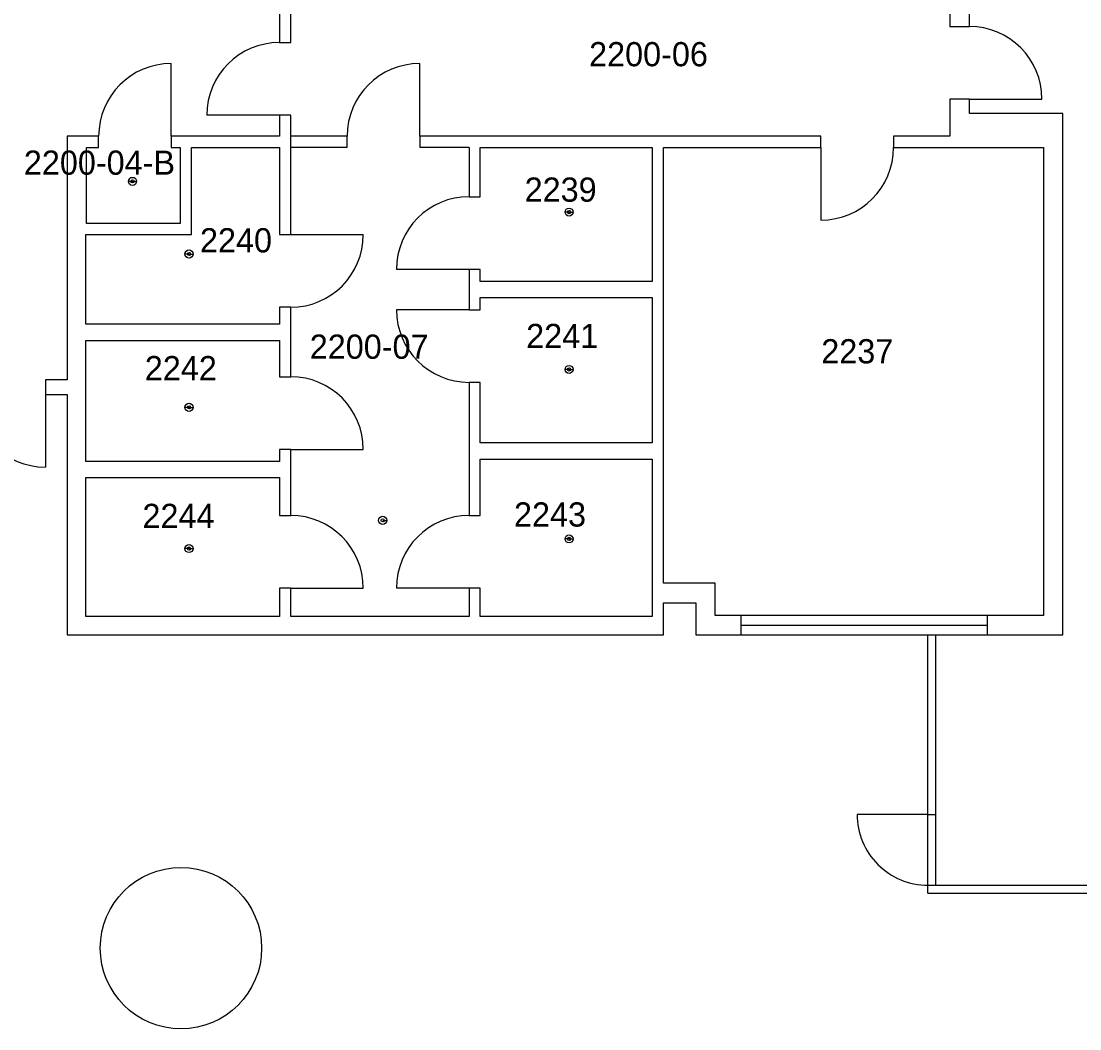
# Model space of a CAD drawing. Extents: x 2146168 to 2147252, y 2145478 to 2146523.
# Drawn here: x 2146595.69 to 2146608.81, y 2145982.49 to 2145994.97 of the extents above; entities that cross this region are included whole.
import ezdxf

# ---------------------------------------------------------------- set-up
doc = ezdxf.new("R2010")
doc.units = 0
for name, color, linetype in [('Level 1', 7, 'Continuous'), ('Level 13', 7, 'Continuous'), ('Level 3', 7, 'Continuous'), ('Level 33', 7, 'Continuous'), ('Level 49', 7, 'Continuous')]:
    doc.layers.add(name, color=color, linetype=linetype)

msp = doc.modelspace()

# ---------------------------------------------------------------- linework, layer by layer
at = {"layer": 'Level 1'}
for p, q in [((2146598.889, 2145995.09), (2146598.889, 2145994.71)), ((2146599.029, 2145994.71), (2146599.029, 2145995.09)), ((2146598.889, 2145994.71), (2146599.029, 2145994.71)), ((2146607.439, 2145994.01), (2146607.199, 2145994.01)), ((2146607.199, 2145994.01), (2146607.199, 2145993.55)), ((2146607.439, 2145993.83), (2146607.439, 2145994.01)), ((2146599.029, 2145993.81), (2146598.889, 2145993.81)), ((2146598.889, 2145993.81), (2146598.889, 2145993.55)), ((2146599.029, 2145992.33), (2146599.029, 2145993.81)), ((2146608.599, 2145993.83), (2146607.439, 2145993.83)), ((2146608.599, 2145987.37), (2146608.599, 2145993.83)), ((2146596.649, 2145993.55), (2146596.259, 2145993.55)), ((2146596.259, 2145993.55), (2146596.259, 2145990.53)), ((2146596.649, 2145993.41), (2146596.649, 2145993.55)), ((2146598.059, 2145993.55), (2146597.549, 2145993.55)), ((2146598.889, 2145993.55), (2146597.549, 2145993.55)), ((2146597.549, 2145993.55), (2146597.549, 2145993.41)), ((2146599.728, 2145993.55), (2146599.029, 2145993.55)), ((2146599.728, 2145993.41), (2146599.728, 2145993.55)), ((2146600.628, 2145993.55), (2146600.628, 2145993.41)), ((2146605.599, 2145993.55), (2146600.628, 2145993.55)), ((2146605.599, 2145993.41), (2146605.599, 2145993.55)), ((2146607.199, 2145993.55), (2146606.499, 2145993.55)), ((2146606.499, 2145993.55), (2146606.499, 2145993.41)), ((2146596.499, 2145992.47), (2146596.499, 2145993.41)), ((2146596.499, 2145993.41), (2146596.649, 2145993.41)), ((2146597.549, 2145993.41), (2146597.659, 2145993.41)), ((2146597.659, 2145993.41), (2146597.659, 2145992.47)), ((2146597.799, 2145992.33), (2146597.799, 2145993.41)), ((2146597.799, 2145993.41), (2146598.889, 2145993.41)), ((2146598.889, 2145993.41), (2146598.889, 2145992.33)), ((2146599.728, 2145993.41), (2146599.029, 2145993.41)), ((2146601.239, 2145993.41), (2146600.628, 2145993.41)), ((2146601.239, 2145993.41), (2146601.239, 2145992.8)), ((2146601.379, 2145992.8), (2146601.379, 2145993.41)), ((2146601.379, 2145993.41), (2146603.509, 2145993.41)), ((2146603.509, 2145993.41), (2146603.509, 2145991.75)), ((2146603.649, 2145988.01), (2146603.649, 2145993.41)), ((2146603.649, 2145993.41), (2146605.599, 2145993.41)), ((2146606.499, 2145993.41), (2146608.359, 2145993.41)), ((2146608.359, 2145993.41), (2146608.359, 2145987.61)), ((2146601.239, 2145992.8), (2146601.379, 2145992.8)), ((2146597.659, 2145992.47), (2146596.499, 2145992.47)), ((2146596.489, 2145991.22), (2146596.489, 2145992.33)), ((2146596.489, 2145992.33), (2146597.799, 2145992.33)), ((2146598.889, 2145992.33), (2146599.029, 2145992.33)), ((2146601.379, 2145991.9), (2146601.239, 2145991.9)), ((2146601.239, 2145991.9), (2146601.239, 2145991.4)), ((2146601.379, 2145991.75), (2146601.379, 2145991.9)), ((2146603.509, 2145991.75), (2146601.379, 2145991.75)), ((2146601.379, 2145991.4), (2146601.379, 2145991.55)), ((2146601.379, 2145991.55), (2146603.509, 2145991.55)), ((2146603.509, 2145991.55), (2146603.509, 2145989.75)), ((2146599.029, 2145991.43), (2146598.889, 2145991.43)), ((2146598.889, 2145991.43), (2146598.889, 2145991.22)), ((2146599.029, 2145990.57), (2146599.029, 2145991.43)), ((2146601.239, 2145991.4), (2146601.379, 2145991.4)), ((2146598.889, 2145991.22), (2146596.489, 2145991.22)), ((2146596.489, 2145989.52), (2146596.489, 2145991.02)), ((2146596.489, 2145991.02), (2146598.889, 2145991.02)), ((2146598.889, 2145991.02), (2146598.889, 2145990.57)), ((2146596.259, 2145990.53), (2146595.989, 2145990.53)), ((2146595.989, 2145990.53), (2146595.989, 2145990.35)), ((2146598.889, 2145990.57), (2146599.029, 2145990.57)), ((2146601.379, 2145990.5), (2146601.239, 2145990.5)), ((2146601.239, 2145990.5), (2146601.239, 2145988.85)), ((2146601.379, 2145989.75), (2146601.379, 2145990.5)), ((2146595.989, 2145990.35), (2146596.259, 2145990.35)), ((2146596.259, 2145990.35), (2146596.259, 2145987.37)), ((2146599.029, 2145989.67), (2146598.889, 2145989.67)), ((2146598.889, 2145989.67), (2146598.889, 2145989.52)), ((2146599.029, 2145988.85), (2146599.029, 2145989.67)), ((2146603.509, 2145989.75), (2146601.379, 2145989.75)), ((2146601.379, 2145988.85), (2146601.379, 2145989.55)), ((2146601.379, 2145989.55), (2146603.509, 2145989.55)), ((2146603.509, 2145989.55), (2146603.509, 2145987.6)), ((2146598.889, 2145989.52), (2146596.489, 2145989.52)), ((2146596.489, 2145987.6), (2146596.489, 2145989.32)), ((2146596.489, 2145989.32), (2146598.889, 2145989.32)), ((2146598.889, 2145989.32), (2146598.889, 2145988.85)), ((2146598.889, 2145988.85), (2146599.029, 2145988.85)), ((2146601.239, 2145988.85), (2146601.379, 2145988.85)), ((2146604.289, 2145988.01), (2146603.649, 2145988.01)), ((2146604.289, 2145987.61), (2146604.289, 2145988.01)), ((2146599.029, 2145987.95), (2146598.889, 2145987.95)), ((2146598.889, 2145987.95), (2146598.889, 2145987.6)), ((2146599.029, 2145987.6), (2146599.029, 2145987.95)), ((2146601.379, 2145987.95), (2146601.239, 2145987.95)), ((2146601.239, 2145987.95), (2146601.239, 2145987.6)), ((2146601.379, 2145987.6), (2146601.379, 2145987.95)), ((2146603.649, 2145987.37), (2146603.649, 2145987.77)), ((2146603.649, 2145987.77), (2146604.049, 2145987.77)), ((2146604.049, 2145987.77), (2146604.049, 2145987.37)), ((2146598.889, 2145987.6), (2146596.489, 2145987.6)), ((2146601.239, 2145987.6), (2146599.029, 2145987.6)), ((2146603.509, 2145987.6), (2146601.379, 2145987.6)), ((2146608.359, 2145987.61), (2146604.289, 2145987.61)), ((2146604.609, 2145987.61), (2146604.609, 2145987.38)), ((2146607.659, 2145987.61), (2146607.659, 2145987.38)), ((2146604.609, 2145987.49), (2146607.659, 2145987.49)), ((2146596.259, 2145987.37), (2146603.649, 2145987.37)), ((2146604.049, 2145987.37), (2146608.599, 2145987.37)), ((2146606.925, 2145985.147), (2146606.925, 2145987.37)), ((2146607.025, 2145985.147), (2146607.025, 2145987.37)), ((2146606.925, 2145985.147), (2146607.025, 2145985.147)), ((2146606.925, 2145984.27), (2146606.925, 2145985.147)), ((2146607.025, 2145984.27), (2146607.025, 2145985.147)), ((2146606.925, 2145984.27), (2146619.309, 2145984.27)), ((2146606.925, 2145984.17), (2146606.925, 2145984.27)), ((2146606.925, 2145984.17), (2146619.309, 2145984.17))]:
    msp.add_line(p, q, dxfattribs=at)
for points in [[(2146607.199, 2145995.09), (2146607.199, 2145994.91), (2146607.439, 2145994.91), (2146607.439, 2145995.09)], [(2146596.649, 2145993.55), (2146596.259, 2145993.55), (2146596.259, 2145990.53), (2146595.989, 2145990.53), (2146595.989, 2145990.35), (2146596.259, 2145990.35), (2146596.259, 2145987.37), (2146597.669, 2145987.37)]]:
    msp.add_lwpolyline(points, dxfattribs=at)
at = {"layer": 'Level 13'}
msp.add_line((2146606.925, 2145985.147), (2146606.048, 2145985.147), dxfattribs=at)
msp.add_arc((2146606.925, 2145985.147), 0.877, 179.9879, 269.9998, dxfattribs=at)
at = {"layer": 'Level 3'}
for p, q in [((2146597.549, 2145993.55), (2146597.549, 2145994.45)), ((2146597.549, 2145993.55), (2146597.549, 2145994.45)), ((2146600.628, 2145993.55), (2146600.628, 2145994.45)), ((2146600.628, 2145993.55), (2146600.628, 2145994.45)), ((2146607.439, 2145994.01), (2146608.339, 2145994.01)), ((2146598.889, 2145993.81), (2146597.989, 2145993.81)), ((2146605.599, 2145993.41), (2146605.599, 2145992.51)), ((2146597.069, 2145992.99), (2146597.019, 2145992.99)), ((2146597.069, 2145992.99), (2146597.119, 2145992.99)), ((2146602.479, 2145992.61), (2146602.429, 2145992.61)), ((2146602.479, 2145992.61), (2146602.529, 2145992.61)), ((2146599.029, 2145992.33), (2146599.929, 2145992.33)), ((2146597.769, 2145992.09), (2146597.719, 2145992.09)), ((2146597.769, 2145992.09), (2146597.819, 2145992.09)), ((2146601.239, 2145991.9), (2146600.339, 2145991.9)), ((2146601.239, 2145991.4), (2146600.339, 2145991.4)), ((2146602.479, 2145990.66), (2146602.429, 2145990.66)), ((2146602.479, 2145990.66), (2146602.529, 2145990.66)), ((2146595.989, 2145990.35), (2146595.989, 2145989.45)), ((2146597.769, 2145990.19), (2146597.719, 2145990.19)), ((2146597.769, 2145990.19), (2146597.819, 2145990.19)), ((2146599.029, 2145989.67), (2146599.929, 2145989.67)), ((2146600.169, 2145988.79), (2146600.219, 2145988.79)), ((2146602.479, 2145988.56), (2146602.429, 2145988.56)), ((2146602.479, 2145988.56), (2146602.529, 2145988.56)), ((2146597.769, 2145988.44), (2146597.719, 2145988.44)), ((2146597.769, 2145988.44), (2146597.819, 2145988.44)), ((2146599.029, 2145987.95), (2146599.929, 2145987.95)), ((2146601.239, 2145987.95), (2146600.339, 2145987.95))]:
    msp.add_line(p, q, dxfattribs=at)
for centre, radius in [((2146597.069, 2145992.99), 0.05), ((2146597.069, 2145992.99), 0.05), ((2146597.069, 2145992.99), 0.02), ((2146597.069, 2145992.99), 0.02), ((2146602.479, 2145992.61), 0.05), ((2146602.479, 2145992.61), 0.05), ((2146602.479, 2145992.61), 0.02), ((2146602.479, 2145992.61), 0.02), ((2146597.769, 2145992.09), 0.05), ((2146597.769, 2145992.09), 0.05), ((2146597.769, 2145992.09), 0.02), ((2146597.769, 2145992.09), 0.02), ((2146602.479, 2145990.66), 0.05), ((2146602.479, 2145990.66), 0.05), ((2146602.479, 2145990.66), 0.02), ((2146602.479, 2145990.66), 0.02), ((2146597.769, 2145990.19), 0.05), ((2146597.769, 2145990.19), 0.05), ((2146597.769, 2145990.19), 0.02), ((2146597.769, 2145990.19), 0.02), ((2146600.169, 2145988.79), 0.05), ((2146600.169, 2145988.79), 0.02), ((2146602.479, 2145988.56), 0.05), ((2146602.479, 2145988.56), 0.05), ((2146597.769, 2145988.44), 0.05), ((2146597.769, 2145988.44), 0.05), ((2146602.479, 2145988.56), 0.02), ((2146602.479, 2145988.56), 0.02), ((2146597.769, 2145988.44), 0.02), ((2146597.769, 2145988.44), 0.02), ((2146597.669, 2145983.49), 1)]:
    msp.add_circle(centre, radius, dxfattribs=at)
at = {"layer": 'Level 33'}
for centre, start, end in [((2146607.439, 2145994.01), 360, 90), ((2146598.889, 2145993.81), 90, 180), ((2146597.549, 2145993.55), 90, 180), ((2146597.549, 2145993.55), 90, 180), ((2146600.628, 2145993.55), 90, 180), ((2146600.628, 2145993.55), 90, 180), ((2146605.599, 2145993.41), 270, 360), ((2146601.239, 2145991.9), 90, 180), ((2146599.029, 2145992.33), 270, 0), ((2146601.239, 2145991.4), 180, 270), ((2146599.029, 2145989.67), 360, 90), ((2146595.989, 2145990.35), 180, 270), ((2146599.029, 2145987.95), 360, 90), ((2146601.239, 2145987.95), 90, 180)]:
    msp.add_arc(centre, 0.9, start, end, dxfattribs=at)

# ---------------------------------------------------------------- texts
at = {"layer": 'Level 49'}
for s, p in [('2200-06', (2146602.727, 2145994.416)), ('2200-04-B', (2146595.722, 2145993.072)), ('2239', (2146601.928, 2145992.738)), ('2240', (2146597.905, 2145992.11)), ('2241', (2146601.947, 2145990.924)), ('2237', (2146605.604, 2145990.735)), ('2242', (2146597.221, 2145990.526)), ('2243', (2146601.796, 2145988.713)), ('2244', (2146597.192, 2145988.695))]:
    msp.add_text(s, height=0.3, rotation=0, dxfattribs=at).set_placement(p)
msp.add_text('2200-07', height=0.3, dxfattribs=at).set_placement((2146599.265, 2145990.792))

doc.saveas('drawing.dxf')
